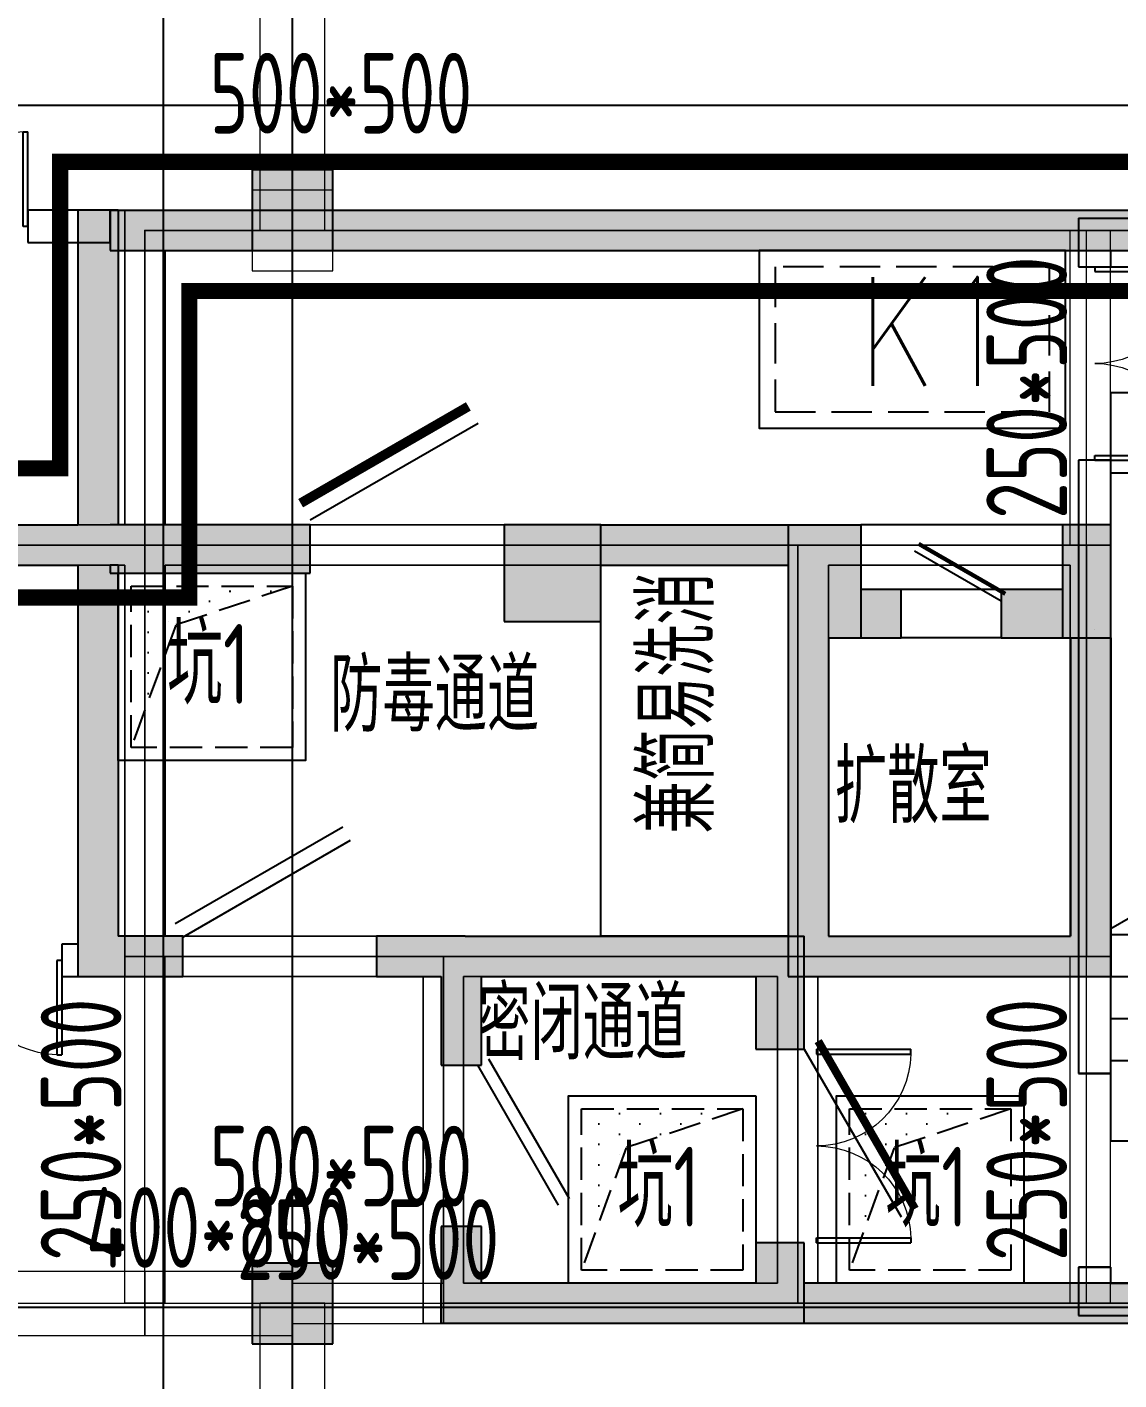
# Model space of a CAD drawing. Extents: x 369444 to 684549, y -549309 to 575337.
# Drawn here: x 528480 to 535245, y 454807 to 463192 of the extents above; entities that cross this region are included whole.
import ezdxf

# ---------------------------------------------------------------- set-up
doc = ezdxf.new("R2010")
doc.units = 0
doc.header["$LTSCALE"] = 1000
doc.header["$MEASUREMENT"] = 0
doc.linetypes.add('__DASH', pattern=[0.35, 0.25, -0.1])
doc.linetypes.add('DASH', pattern=[0.35, 0.25, -0.1])
for name, color, linetype, lineweight, true_color in [('-1-0-1', 7, 'Continuous', 0, 0xc0c0c0), ('-1-1-2', 7, 'Continuous', 0, 0xc0c0c0), ('-2-0-1', 1, 'Continuous', 0, 0xff0000), ('-2-1-2', 9, 'Continuous', 0, 0x808080), ('1-6-1', 7, 'Continuous', 0, 0x55ff55), ('1-6-2', 7, 'Continuous', 0, 0x55ff55), ('11-6-1', 2, 'Continuous', 0, 0xffff00), ('11-6-2', 2, 'Continuous', 0, 0xffff00), ('11-6-5', 2, 'Continuous', 0, 0xffff00), ('12-6-1', 4, 'Continuous', 0, 0x00ffff), ('12-6-2', 4, 'Continuous', 0, 0x00ffff), ('12-6-5', 4, 'Continuous', 0, 0x00ffff)]:
    doc.layers.add(name, color=color, linetype=linetype, lineweight=lineweight, true_color=true_color)
for name, color, linetype in [('A-WALL-HATCH', 8, 'Continuous'), ('AIRD-PLUM', 122, 'Continuous'), ('COLUMN', 9, 'Continuous'), ('DOTE', 1, 'Continuous'), ('PUB_HATCH', 8, 'Continuous'), ('STAIR', 2, 'Continuous'), ('WALL', 9, 'Continuous'), ('WINDOW', 4, 'Continuous'), ('填充', 8, 'Continuous'), ('排水', 61, 'Continuous'), ('文字', 2, 'Continuous'), ('车库集水坑', 60, 'Continuous'), ('防火分区线', 7, 'Continuous')]:
    doc.layers.add(name, color=color, linetype=linetype)
doc.styles.add('_HZTXT', font='txt.shx', dxfattribs={"width": 0.8, "bigfont": 'HZTXT.shx'})
doc.styles.add('_TCH_DIM', font='SIMPLEX', dxfattribs={"bigfont": 'GBCBIG'})
doc.styles.add('yjkcad', font='yjkeng.shx', dxfattribs={"width": 0.7, "height": 250, "bigfont": 'yjkchn.shx'})
doc.styles.add('说明', font='TSSDENG', dxfattribs={"width": 0.7, "bigfont": 'HZTXT'})

# ---------------------------------------------------------------- blocks, each defined once
blk = doc.blocks.new('$DorLib2D$00000002')
for p, q in [((-0.5, 0), (-0.5, 0.4875)), ((-0.475, 0.4875), (-0.5, 0.4875)), ((-0.475, 0), (-0.475, 0.4875)), ((0.475, 0), (0.475, 0.4875)), ((0.475, 0.4875), (0.5, 0.4875)), ((0.5, 0), (0.5, 0.4875)), ((-0.5, 0), (-0.475, 0)), ((0.5, 0), (0.475, 0))]:
    blk.add_line(p, q)
at = {"lineweight": 13}
for centre, start, end in [((-0.4875, 0), 0, 88.53072), ((0.4875, 0), 91.46928, 180)]:
    blk.add_arc(centre, 0.4875, start, end, dxfattribs=at)
blk = doc.blocks.new('$DorLib2D$00000179')
at = {"color": 0}
for p, q in [((-0.54, 0.1693), (0.326, 0.6693)), ((-0.5, 0.1), (0.366, 0.6))]:
    blk.add_line(p, q, dxfattribs=at)
blk = doc.blocks.new('_FZH')
blk.add_lwpolyline([(-0.5, -0.5), (0.5, -0.5), (0.5, 0.5), (-0.5, 0.5)], close=True)
at = {"layer": 'PUB_HATCH'}
blk.add_solid([(-0.5, -0.5), (0.5, -0.5), (-0.5, 0.5), (0.5, 0.5)], dxfattribs=at)
blk = doc.blocks.new('$DorLib2D$00000192')
at = {"color": 0}
blk.add_line((-0.5, 0.125), (0.366, 0.625), dxfattribs=at)
at = {"color": 0, "const_width": 0.0417}
blk.add_lwpolyline([(-0.5417, 0.1972), (0.3244, 0.6972)], dxfattribs=at)
blk = doc.blocks.new('$DorLib2D$00000191')
at = {"layer": 'WINDOW', "color": 0}
blk.add_line((-0.5, 0.15), (0.366, 0.65), dxfattribs=at)
at = {"layer": 'WINDOW', "color": 0, "const_width": 0.05}
blk.add_lwpolyline([(-0.55, 0.2366), (0.316, 0.7366)], dxfattribs=at)
blk = doc.blocks.new('JSK1000')
at = {"layer": 'AIRD-PLUM'}
h = blk.add_hatch(dxfattribs=at)
h.set_pattern_fill('DOTS', color=8, scale=80, style=0)
h.set_pattern_definition([(0, (-20, -20), (63.5, 127), [0, -127])])
h.paths.add_polyline_path([(80, 1080), (80, 80), (321, 803.3), (1080, 1080)])
at = {"layer": 'AIRD-PLUM', "ltscale": 0.25}
blk.add_lwpolyline([(0, 0), (1160, 0), (1160, 1160), (0, 1160)], close=True, dxfattribs=at)
at = {"layer": 'AIRD-PLUM', "color": 8, "linetype": 'DASH', "ltscale": 0.8}
blk.add_lwpolyline([(80, 80), (1080, 80), (1080, 1080), (80, 1080)], close=True, dxfattribs=at)
blk.add_lwpolyline([(80, 80), (321, 803.3), (1080, 1080)], dxfattribs=at)
blk = doc.blocks.new('A$C69B9310D')
at = {"layer": 'AIRD-PLUM', "xscale": -1, "rotation": 90}
blk.add_blockref('JSK1000', (1160, 1160), dxfattribs=at)
at = {"layer": '文字', "style": '说明', "width": 0.7}
blk.add_text('坑1', height=495, dxfattribs=at).set_placement((302.3, 349.9))

msp = doc.modelspace()

# ---------------------------------------------------------------- hatches: boundary and pattern name
at = {"layer": 'A-WALL-HATCH'}
for points in [[(529874.7, 461807), (530374.7, 461807), (530374.7, 462307), (529874.7, 462307)], [(531434.6, 459507), (532034.6, 459507), (532034.6, 460107), (531434.6, 460107)], [(529874.7, 455031.7), (530374.7, 455031.7), (530374.7, 455531.7), (529874.7, 455531.7)]]:
    msp.add_hatch(color=256, dxfattribs=at).paths.add_polyline_path(points)
at = {"layer": 'PUB_HATCH'}
for points in [[(528794.6, 462057), (528794.6, 460107), (528919.6, 459982), (529044.6, 460107), (529044.6, 462057)], [(528994.6, 461807), (537894.6, 461807), (538144.6, 462057), (528994.6, 462057)], [(525024.6, 459957), (525074.6, 459857), (528794.6, 459857), (528919.6, 459982), (528794.6, 460107), (525074.6, 460107)], [(528919.6, 459982), (529044.6, 459857), (528994.6, 459857), (528994.6, 460107), (529044.6, 460107)], [(528994.6, 459807), (530234.6, 459807), (530234.6, 460107), (528994.6, 460107)], [(532034.6, 460106.8), (532034.6, 459856.8), (533194.6, 459856.2), (533194.8, 460106.2)], [(533194.6, 459407), (533324.6, 459547), (533344.6, 460107), (533194.6, 460107)], [(533324.6, 459547), (533444.6, 459407), (533644.6, 459407), (533644.6, 460107), (533344.6, 460107)], [(528919.6, 459982), (528794.6, 459857), (528794.6, 457307), (529044.6, 457557), (529044.6, 459857)], [(533644.6, 459407), (533894.6, 459407), (533894.6, 459707), (533644.6, 459707)], [(534894.6, 459407), (534894.6, 459707), (534514.6, 459707), (534514.6, 459407)], [(533324.6, 459547), (533194.6, 459407), (533194.6, 457307), (533444.6, 457557), (533444.6, 459407)], [(535194.6, 459407), (534944.6, 459407), (534944.6, 457557), (535194.6, 457307)], [(528794.6, 457307), (529445.2, 457307), (529445.2, 457557), (529044.6, 457557)], [(531194.6, 457557), (530645.2, 457557), (530645.2, 457307), (531044.6, 457307), (531174.6, 457357)], [(531174.6, 457357), (531294.6, 457307), (532994.6, 457307), (533294.6, 457557), (531194.6, 457557)], [(532994.6, 457307), (532994.6, 456857), (533294.6, 456857), (533294.6, 457557)], [(533444.6, 457557), (533194.6, 457307), (535194.6, 457307), (534944.6, 457557)], [(531044.6, 457307), (531044.6, 456757), (531294.6, 456757), (531294.6, 457307), (531174.6, 457357)], [(531294.6, 455407), (531294.6, 455757), (531044.6, 455757), (531044.6, 455407), (531177.9, 455323.6)], [(533294.6, 455157), (533294.6, 455657), (532994.6, 455657), (532994.6, 455407)], [(531177.9, 455323.6), (531044.6, 455407), (531044.6, 455157), (531194.6, 455157)], [(533294.6, 455157), (532994.6, 455407), (531294.6, 455407), (531177.9, 455323.6), (531194.6, 455157)], [(537994.6, 455407), (533294.6, 455407), (533294.6, 455157), (537994.6, 455157)]]:
    msp.add_hatch(color=256, dxfattribs=at).paths.add_polyline_path(points)

# ---------------------------------------------------------------- linework, layer by layer
at = {"layer": '-1-0-1', "color": 0}
for p in [(529209.3, 461932.2, -3600), (530124.3, 461932.2, -3600), (535044.3, 461932.2, -3600), (529209.3, 459981.8, -3600), (533254.3, 459981.8, -3600), (535044.3, 459981.8, -3600), (529209.3, 457432.2, -3600), (531059.3, 457432.2, -3600), (533254.3, 457432.2, -3600), (535044.3, 457432.2, -3600), (529209.3, 455282.1, -3600), (530124.3, 455282.1, -3600), (531059.3, 455282.1, -3600), (533254.3, 455282.2, -3600), (535044.3, 455282.2, -3600)]:
    msp.add_point(p, dxfattribs=at)
at = {"layer": '-1-1-2', "color": 0}
for p, q in [((529209.3, 461932.2, -3600), (529209.3, 461932.2)), ((530124.3, 461932.2, -3600), (530124.3, 461932.2)), ((535044.3, 461932.2, -3600), (535044.3, 461932.2)), ((529209.3, 459981.8, -3600), (529209.3, 459981.8)), ((533254.3, 459981.8, -3600), (533254.3, 459981.8)), ((535044.3, 459981.8, -3600), (535044.3, 459981.8)), ((529209.3, 457432.2, -3600), (529209.3, 457432.2)), ((531059.3, 457432.2, -3600), (531059.3, 457432.2)), ((533254.3, 457432.2, -3600), (533254.3, 457432.2)), ((535044.3, 457432.2, -3600), (535044.3, 457432.2)), ((529209.3, 455282.1, -3600), (529209.3, 455282.1)), ((530124.3, 455282.1, -3600), (530124.3, 455282.1)), ((531059.3, 455282.1, -3600), (531059.3, 455282.1)), ((533254.3, 455282.2, -3600), (533254.3, 455282.2)), ((535044.3, 455282.2, -3600), (535044.3, 455282.2))]:
    msp.add_line(p, q, dxfattribs=at)
at = {"layer": '-2-0-1', "color": 0}
for p, q in [((530124.3, 461932.2, -3600), (530124.3, 467456.9, -3600)), ((529209.3, 459981.8, -3600), (529209.3, 461932.2, -3600)), ((529209.3, 461932.2, -3600), (530124.3, 461932.2, -3600)), ((530124.3, 461932.2, -3600), (535044.3, 461932.2, -3600)), ((535044.3, 459981.8, -3600), (535044.3, 461932.2, -3600)), ((535044.3, 461932.2, -3600), (538019.3, 461932.2, -3600)), ((524949.3, 459981.8, -3600), (529209.3, 459981.8, -3600)), ((529209.3, 457432.2, -3600), (529209.3, 459981.8, -3600)), ((529209.3, 459981.8, -3600), (533254.3, 459981.8, -3600)), ((533254.3, 457432.2, -3600), (533254.3, 459981.8, -3600)), ((533254.3, 459981.8, -3600), (535044.3, 459981.8, -3600)), ((535044.3, 457432.2, -3600), (535044.3, 459981.8, -3600)), ((529209.3, 455282.1, -3600), (529209.3, 457432.2, -3600)), ((529209.3, 457432.2, -3600), (531059.3, 457432.2, -3600)), ((531059.3, 457432.2, -3600), (533254.3, 457432.2, -3600)), ((531059.3, 455282.1, -3600), (531059.3, 457432.2, -3600)), ((533254.3, 455282.2, -3600), (533254.3, 457432.2, -3600)), ((533254.3, 457432.2, -3600), (535044.3, 457432.2, -3600)), ((535044.3, 455282.2, -3600), (535044.3, 457432.2, -3600)), ((524949.3, 455282.1, -3600), (529209.3, 455282.1, -3600)), ((529209.3, 455282.1, -3600), (530124.3, 455282.1, -3600)), ((530124.3, 450207.1, -3600), (530124.3, 455282.1, -3600)), ((530124.3, 455282.1, -3600), (531059.3, 455282.1, -3600)), ((531059.3, 455282.1, -3600), (533254.3, 455282.2, -3600)), ((533254.3, 455282.2, -3600), (535044.3, 455282.2, -3600)), ((535044.3, 455282.2, -3600), (538019.3, 455282.2, -3600))]:
    msp.add_line(p, q, dxfattribs=at)
at = {"layer": '-2-1-2', "color": 0}
for p, q in [((530124.3, 461932.2), (530124.3, 467456.9)), ((529209.3, 459981.8), (529209.3, 461932.2)), ((529209.3, 461932.2), (530124.3, 461932.2)), ((530124.3, 461932.2), (535044.3, 461932.2)), ((535044.3, 459981.8), (535044.3, 461932.2)), ((535044.3, 461932.2), (538019.3, 461932.2)), ((524949.3, 459981.8), (529209.3, 459981.8)), ((529209.3, 457432.2), (529209.3, 459981.8)), ((529209.3, 459981.8), (533254.3, 459981.8)), ((533254.3, 457432.2), (533254.3, 459981.8)), ((533254.3, 459981.8), (535044.3, 459981.8)), ((535044.3, 457432.2), (535044.3, 459981.8)), ((529209.3, 455282.1), (529209.3, 457432.2)), ((529209.3, 457432.2), (531059.3, 457432.2)), ((531059.3, 457432.2), (533254.3, 457432.2)), ((531059.3, 455282.1), (531059.3, 457432.2)), ((533254.3, 455282.2), (533254.3, 457432.2)), ((533254.3, 457432.2), (535044.3, 457432.2)), ((535044.3, 455282.2), (535044.3, 457432.2)), ((524949.3, 455282.1), (529209.3, 455282.1)), ((529209.3, 455282.1), (530124.3, 455282.1)), ((530124.3, 450207.1), (530124.3, 455282.1)), ((530124.3, 455282.1), (531059.3, 455282.1)), ((531059.3, 455282.1), (533254.3, 455282.2)), ((533254.3, 455282.2), (535044.3, 455282.2)), ((535044.3, 455282.2), (538019.3, 455282.2))]:
    msp.add_line(p, q, dxfattribs=at)
at = {"layer": '1-6-1', "color": 0}
for p, q in [((529084.3, 462057.2, -8700), (529084.3, 460106.8, -8700)), ((529084.3, 462057.2, -5100), (529084.3, 462057.2, -8700)), ((529084.3, 460106.8, -5100), (529084.3, 462057.2, -5100)), ((529084.3, 462057.2, -3600), (529084.3, 462057.2)), ((530124.3, 462057.2, -3600), (529084.3, 462057.2, -3600)), ((529084.3, 462057.2), (530124.3, 462057.2)), ((530124.3, 462057.2, -3600), (530124.3, 462057.2)), ((535044.3, 462057.2, -3600), (530124.3, 462057.2, -3600)), ((530124.3, 462057.2), (535044.3, 462057.2)), ((530124.3, 462057.2), (530124.3, 462057.2, -3600)), ((535044.3, 462057.2), (535044.3, 462057.2, -3600)), ((535044.3, 462057.2, -3600), (535044.3, 462057.2)), ((538144.3, 462057.2, -3600), (535044.3, 462057.2, -3600)), ((535044.3, 462057.2), (538144.3, 462057.2)), ((529334.3, 461807.2, -5100), (529334.3, 460106.8, -5100)), ((529334.3, 461807.2, -8700), (529334.3, 461807.2, -5100)), ((529334.3, 460106.8, -8700), (529334.3, 461807.2, -8700)), ((529334.3, 461807.2), (529334.3, 461807.2, -3600)), ((530124.3, 461807.2), (529334.3, 461807.2)), ((529334.3, 461807.2, -3600), (530124.3, 461807.2, -3600)), ((530124.3, 461807.2), (530124.3, 461807.2, -3600)), ((535044.3, 461807.2), (530124.3, 461807.2)), ((530124.3, 461807.2, -3600), (535044.3, 461807.2, -3600)), ((530124.3, 461807.2, -3600), (530124.3, 461807.2)), ((535044.3, 461807.2, -3600), (535044.3, 461807.2)), ((535044.3, 461807.2), (535044.3, 461807.2, -3600)), ((537894.3, 461807.2), (535044.3, 461807.2)), ((535044.3, 461807.2, -3600), (537894.3, 461807.2, -3600)), ((529084.3, 460106.8, -3600), (525074.3, 460106.8, -3600)), ((525074.3, 460106.8), (529084.3, 460106.8)), ((529084.3, 460106.8), (529084.3, 460106.8, -3600)), ((529084.3, 460106.8, -8700), (529084.3, 460106.8, -5100)), ((529334.3, 460106.8, -5100), (529334.3, 460106.8, -8700)), ((529334.3, 460106.8, -3600), (529334.3, 460106.8)), ((533254.3, 460106.8, -3600), (529334.3, 460106.8, -3600)), ((529334.3, 460106.8), (533254.3, 460106.8)), ((533254.3, 460106.8, -3600), (533254.3, 460106.8)), ((535193.3, 460106.8, -3600), (533254.3, 460106.8, -3600)), ((533254.3, 460106.8), (535193.3, 460106.8)), ((533254.3, 460106.8), (533254.3, 460106.8, -3600)), ((535193.3, 460106.8), (535193.3, 457307.2)), ((535193.3, 460106.8, -3600), (535193.3, 460106.8)), ((535193.3, 457307.2, -3600), (535193.3, 460106.8, -3600)), ((535193.3, 460106.8), (535193.3, 460106.8, -3600)), ((529084.3, 459856.8), (525074.3, 459856.8)), ((525074.3, 459856.8, -3600), (529084.3, 459856.8, -3600)), ((529084.3, 459856.8, -3600), (529084.3, 459856.8)), ((529084.3, 459856.8, -8700), (529084.3, 457307.2, -8700)), ((529084.3, 459856.8, -5100), (529084.3, 459856.8, -8700)), ((529084.3, 457307.2, -5100), (529084.3, 459856.8, -5100)), ((529334.3, 459856.8, -5100), (529334.3, 457557.2, -5100)), ((529334.3, 459856.8, -8700), (529334.3, 459856.8, -5100)), ((529334.3, 457557.2, -8700), (529334.3, 459856.8, -8700)), ((529334.3, 459856.8), (529334.3, 459856.8, -3600)), ((533194.3, 459856.8), (529334.3, 459856.8)), ((529334.3, 459856.8, -3600), (533194.3, 459856.8, -3600)), ((533194.3, 459856.8, -3600), (533194.3, 457557.2, -3600)), ((533194.3, 459856.8), (533194.3, 459856.8, -3600)), ((533194.3, 457557.2), (533194.3, 459856.8)), ((533194.3, 459856.8, -3600), (533194.3, 459856.8)), ((533444.3, 459856.8), (533444.3, 457557.2)), ((533444.3, 459856.8, -3600), (533444.3, 459856.8)), ((533444.3, 457557.2, -3600), (533444.3, 459856.8, -3600)), ((533444.3, 459856.8), (533444.3, 459856.8, -3600)), ((534943.3, 459856.8), (533444.3, 459856.8)), ((533444.3, 459856.8, -3600), (534943.3, 459856.8, -3600)), ((534943.3, 459856.8, -3600), (534943.3, 457557.2, -3600)), ((534943.3, 459856.8), (534943.3, 459856.8, -3600)), ((534943.3, 457557.2), (534943.3, 459856.8)), ((534943.3, 459856.8, -3600), (534943.3, 459856.8)), ((529334.3, 457557.2, -5100), (529334.3, 457557.2, -8700)), ((529334.3, 457557.2, -3600), (529334.3, 457557.2)), ((531059.3, 457557.2, -3600), (529334.3, 457557.2, -3600)), ((529334.3, 457557.2), (531059.3, 457557.2)), ((531059.3, 457557.2), (531059.3, 457557.2, -3600)), ((531059.3, 457557.2, -3600), (531059.3, 457557.2)), ((533194.3, 457557.2, -3600), (531059.3, 457557.2, -3600)), ((531059.3, 457557.2), (533194.3, 457557.2)), ((533194.3, 457557.2), (533194.3, 457557.2, -3600)), ((533194.3, 457557.2, -3600), (533194.3, 457557.2)), ((533444.3, 457557.2), (533444.3, 457557.2, -3600)), ((533444.3, 457557.2, -3600), (533444.3, 457557.2)), ((534943.3, 457557.2, -3600), (533444.3, 457557.2, -3600)), ((533444.3, 457557.2), (534943.3, 457557.2)), ((534943.3, 457557.2), (534943.3, 457557.2, -3600)), ((534943.3, 457557.2, -3600), (534943.3, 457557.2)), ((529084.3, 457307.2, -8700), (529084.3, 457307.2, -5100)), ((529084.3, 457307.2), (529084.3, 457307.2, -3600)), ((530934.3, 457307.2), (529084.3, 457307.2)), ((529084.3, 457307.2, -3600), (530934.3, 457307.2, -3600)), ((530934.3, 457307.2, -3600), (530934.3, 457307.2)), ((530934.3, 457307.2, -3600), (530934.3, 455157.1, -3600)), ((530934.3, 457307.2), (530934.3, 457307.2, -3600)), ((530934.3, 455157.1), (530934.3, 457307.2)), ((531184.3, 457307.2), (531184.3, 457307.2, -3600)), ((533129.3, 457307.2), (531184.3, 457307.2)), ((531184.3, 457307.2, -3600), (533129.3, 457307.2, -3600)), ((531184.3, 457307.2), (531184.3, 455407.1)), ((531184.3, 457307.2, -3600), (531184.3, 457307.2)), ((531184.3, 455407.1, -3600), (531184.3, 457307.2, -3600)), ((533129.3, 457307.2, -3600), (533129.3, 457307.2)), ((533129.3, 457307.2, -3600), (533129.3, 455407.2, -3600)), ((533129.3, 457307.2), (533129.3, 457307.2, -3600)), ((533129.3, 455407.2), (533129.3, 457307.2)), ((533379.3, 457307.2), (533379.3, 455407.2)), ((533379.3, 457307.2, -3600), (533379.3, 457307.2)), ((533379.3, 455407.2, -3600), (533379.3, 457307.2, -3600)), ((533379.3, 457307.2), (533379.3, 457307.2, -3600)), ((535193.3, 457307.2), (533379.3, 457307.2)), ((533379.3, 457307.2, -3600), (535193.3, 457307.2, -3600)), ((535193.3, 457307.2, -3600), (535193.3, 457307.2)), ((535193.3, 457307.2), (535193.3, 457307.2, -3600)), ((533129.3, 455407.2, -3600), (531184.3, 455407.1, -3600)), ((531184.3, 455407.1), (533129.3, 455407.2)), ((531184.3, 455407.1, -3600), (531184.3, 455407.1)), ((531184.3, 455407.1), (531184.3, 455407.1, -3600)), ((533129.3, 455407.2, -3600), (533129.3, 455407.2)), ((533129.3, 455407.2), (533129.3, 455407.2, -3600)), ((533379.3, 455407.2), (533379.3, 455407.2, -3600)), ((533379.3, 455407.2, -3600), (533379.3, 455407.2)), ((535044.3, 455407.2, -3600), (533379.3, 455407.2, -3600)), ((533379.3, 455407.2), (535044.3, 455407.2)), ((535044.3, 455407.2, -3600), (535044.3, 455407.2)), ((537894.3, 455407.2, -3600), (535044.3, 455407.2, -3600)), ((535044.3, 455407.2), (537894.3, 455407.2)), ((535044.3, 455407.2), (535044.3, 455407.2, -3600)), ((533254.3, 455157.2), (530934.3, 455157.1)), ((530934.3, 455157.1, -3600), (533254.3, 455157.2, -3600)), ((530934.3, 455157.1), (530934.3, 455157.1, -3600)), ((530934.3, 455157.1, -3600), (530934.3, 455157.1)), ((533254.3, 455157.2), (533254.3, 455157.2, -3600)), ((535044.3, 455157.2), (533254.3, 455157.2)), ((533254.3, 455157.2, -3600), (535044.3, 455157.2, -3600)), ((533254.3, 455157.2, -3600), (533254.3, 455157.2)), ((535044.3, 455157.2), (535044.3, 455157.2, -3600)), ((537894.3, 455157.2), (535044.3, 455157.2)), ((535044.3, 455157.2, -3600), (537894.3, 455157.2, -3600)), ((535044.3, 455157.2, -3600), (535044.3, 455157.2))]:
    msp.add_line(p, q, dxfattribs=at)
at = {"layer": '1-6-2', "color": 0}
for p, q in [((529209.3, 461932.2, -5100), (529209.3, 459981.8, -5100)), ((529209.3, 461932.2, -8700), (529209.3, 461932.2, -5100)), ((529209.3, 459981.8, -8700), (529209.3, 461932.2, -8700)), ((529209.3, 461932.2), (529209.3, 461932.2, -3600)), ((530124.3, 461932.2), (529209.3, 461932.2)), ((529209.3, 461932.2, -3600), (530124.3, 461932.2, -3600)), ((530124.3, 461932.2), (530124.3, 461932.2, -3600)), ((535044.3, 461932.2), (530124.3, 461932.2)), ((530124.3, 461932.2, -3600), (535044.3, 461932.2, -3600)), ((530124.3, 461932.2, -3600), (530124.3, 461932.2)), ((535044.3, 461932.2, -3600), (535044.3, 461932.2)), ((535044.3, 461932.2), (535044.3, 461932.2, -3600)), ((538019.3, 461932.2), (535044.3, 461932.2)), ((535044.3, 461932.2, -3600), (538019.3, 461932.2, -3600)), ((529209.3, 459981.8), (524949.3, 459981.8)), ((524949.3, 459981.8, -3600), (529209.3, 459981.8, -3600)), ((529209.3, 459981.8, -3600), (529209.3, 459981.8)), ((529209.3, 459981.8, -5100), (529209.3, 457432.2, -5100)), ((529209.3, 459981.8, -8700), (529209.3, 459981.8, -5100)), ((529209.3, 457432.2, -8700), (529209.3, 459981.8, -8700)), ((529209.3, 459981.8, -5100), (529209.3, 459981.8, -8700)), ((529209.3, 459981.8), (529209.3, 459981.8, -3600)), ((533254.3, 459981.8), (529209.3, 459981.8)), ((529209.3, 459981.8, -3600), (533254.3, 459981.8, -3600)), ((533254.3, 459981.8), (533254.3, 457432.2)), ((533254.3, 459981.8, -3600), (533254.3, 459981.8)), ((533254.3, 457432.2, -3600), (533254.3, 459981.8, -3600)), ((533254.3, 459981.8), (533254.3, 459981.8, -3600)), ((535044.3, 459981.8), (533254.3, 459981.8)), ((533254.3, 459981.8, -3600), (535044.3, 459981.8, -3600)), ((533254.3, 459981.8, -3600), (533254.3, 459981.8)), ((535044.3, 459981.8), (535044.3, 457432.2)), ((535044.3, 459981.8, -3600), (535044.3, 459981.8)), ((535044.3, 457432.2, -3600), (535044.3, 459981.8, -3600)), ((535044.3, 459981.8, -3600), (535044.3, 459981.8)), ((529209.3, 457432.2, -5100), (529209.3, 457432.2, -8700)), ((529209.3, 457432.2), (529209.3, 457432.2, -3600)), ((531059.3, 457432.2), (529209.3, 457432.2)), ((529209.3, 457432.2, -3600), (531059.3, 457432.2, -3600)), ((531059.3, 457432.2, -3600), (531059.3, 457432.2)), ((531059.3, 457432.2), (531059.3, 457432.2, -3600)), ((533254.3, 457432.2), (531059.3, 457432.2)), ((531059.3, 457432.2, -3600), (533254.3, 457432.2, -3600)), ((531059.3, 457432.2), (531059.3, 455282.1)), ((531059.3, 457432.2, -3600), (531059.3, 457432.2)), ((531059.3, 455282.1, -3600), (531059.3, 457432.2, -3600)), ((533254.3, 457432.2, -3600), (533254.3, 457432.2)), ((533254.3, 457432.2), (533254.3, 457432.2, -3600)), ((533254.3, 457432.2), (533254.3, 455282.2)), ((533254.3, 457432.2, -3600), (533254.3, 457432.2)), ((533254.3, 455282.2, -3600), (533254.3, 457432.2, -3600)), ((533254.3, 457432.2), (533254.3, 457432.2, -3600)), ((535044.3, 457432.2), (533254.3, 457432.2)), ((533254.3, 457432.2, -3600), (535044.3, 457432.2, -3600)), ((535044.3, 457432.2, -3600), (535044.3, 457432.2)), ((535044.3, 457432.2), (535044.3, 457432.2, -3600)), ((533254.3, 455282.2), (531059.3, 455282.1)), ((531059.3, 455282.1, -3600), (533254.3, 455282.2, -3600)), ((531059.3, 455282.1), (531059.3, 455282.1, -3600)), ((531059.3, 455282.1), (531059.3, 455282.1, -3600)), ((533254.3, 455282.2), (533254.3, 455282.2, -3600)), ((533254.3, 455282.2), (533254.3, 455282.2, -3600)), ((535044.3, 455282.2), (533254.3, 455282.2)), ((533254.3, 455282.2, -3600), (535044.3, 455282.2, -3600)), ((533254.3, 455282.2, -3600), (533254.3, 455282.2)), ((535044.3, 455282.2), (535044.3, 455282.2, -3600)), ((538019.3, 455282.2), (535044.3, 455282.2)), ((535044.3, 455282.2, -3600), (538019.3, 455282.2, -3600)), ((535044.3, 455282.2, -3600), (535044.3, 455282.2))]:
    msp.add_line(p, q, dxfattribs=at)
at = {"layer": '11-6-1', "color": 0}
for p, q in [((529874.3, 462182.2), (529874.3, 461682.2)), ((530374.3, 462182.2), (529874.3, 462182.2)), ((529874.3, 462182.2, -3600), (529874.3, 461682.2, -3600)), ((530374.3, 462182.2, -3600), (529874.3, 462182.2, -3600)), ((529874.3, 462182.2, -3600), (529874.3, 462182.2)), ((530374.3, 461682.2), (530374.3, 462182.2)), ((530374.3, 461682.2, -3600), (530374.3, 462182.2, -3600)), ((530374.3, 462182.2, -3600), (530374.3, 462182.2)), ((529874.3, 461682.2), (530374.3, 461682.2)), ((529874.3, 461682.2, -3600), (530374.3, 461682.2, -3600)), ((529874.3, 461682.2, -3600), (529874.3, 461682.2)), ((530374.3, 461682.2, -3600), (530374.3, 461682.2)), ((529874.3, 455532.1), (529874.3, 455032.1)), ((530374.3, 455532.1), (529874.3, 455532.1)), ((529874.3, 455532.1, -3600), (529874.3, 455032.1, -3600)), ((530374.3, 455532.1, -3600), (529874.3, 455532.1, -3600)), ((529874.3, 455532.1, -3600), (529874.3, 455532.1)), ((530374.3, 455032.1), (530374.3, 455532.1)), ((530374.3, 455032.1, -3600), (530374.3, 455532.1, -3600)), ((530374.3, 455532.1, -3600), (530374.3, 455532.1)), ((529874.3, 455032.1), (530374.3, 455032.1)), ((529874.3, 455032.1, -3600), (530374.3, 455032.1, -3600)), ((529874.3, 455032.1, -3600), (529874.3, 455032.1)), ((530374.3, 455032.1, -3600), (530374.3, 455032.1))]:
    msp.add_line(p, q, dxfattribs=at)
at = {"layer": '11-6-2', "color": 0}
for p, q in [((530124.3, 461932.2, -3600), (530124.3, 461932.2)), ((530124.3, 455282.1, -3600), (530124.3, 455282.1))]:
    msp.add_line(p, q, dxfattribs=at)
at = {"layer": '12-6-1', "color": 0}
for p, q in [((529924.3, 461932.2), (529924.3, 467456.9)), ((529924.3, 461932.2, -800), (529924.3, 467456.9, -800)), ((530324.3, 461932.2), (530324.3, 467456.9)), ((530324.3, 461932.2, -800), (530324.3, 467456.9, -800)), ((529924.3, 461932.2), (530324.3, 461932.2)), ((529924.3, 461932.2, -800), (529924.3, 461932.2)), ((530324.3, 461932.2, -800), (529924.3, 461932.2, -800)), ((530324.3, 461932.2), (530324.3, 461932.2, -800)), ((534943.3, 461932.2), (535193.3, 461932.2)), ((534943.3, 461932.2, -500), (534943.3, 461932.2)), ((535193.3, 461932.2, -500), (534943.3, 461932.2, -500)), ((534943.3, 459981.8), (534943.3, 461932.2)), ((534943.3, 459981.8, -500), (534943.3, 461932.2, -500)), ((535193.3, 461932.2), (535193.3, 461932.2, -500)), ((535193.3, 459981.8), (535193.3, 461932.2)), ((535193.3, 459981.8, -500), (535193.3, 461932.2, -500)), ((534943.3, 459981.8), (535193.3, 459981.8)), ((534943.3, 459981.8, -500), (534943.3, 459981.8)), ((535193.3, 459981.8, -500), (534943.3, 459981.8, -500)), ((535193.3, 459981.8), (535193.3, 459981.8, -500)), ((529084.3, 457432.2), (529334.3, 457432.2)), ((529084.3, 457432.2, -500), (529084.3, 457432.2)), ((529334.3, 457432.2, -500), (529084.3, 457432.2, -500)), ((529084.3, 455282.1), (529084.3, 457432.2)), ((529084.3, 455282.1, -500), (529084.3, 457432.2, -500)), ((529334.3, 457432.2), (529334.3, 457432.2, -500)), ((529334.3, 455282.1), (529334.3, 457432.2)), ((529334.3, 455282.1, -500), (529334.3, 457432.2, -500)), ((534943.3, 457432.2, 0), (535193.3, 457432.2, 0)), ((534943.3, 457432.2, -500), (534943.3, 457432.2, 0)), ((535193.3, 457432.2, -500), (534943.3, 457432.2, -500)), ((534943.3, 455282.2, 0), (534943.3, 457432.2, 0)), ((534943.3, 455282.2, -500), (534943.3, 457432.2, -500)), ((535193.3, 457432.2, 0), (535193.3, 457432.2, -500)), ((535193.3, 455282.2, 0), (535193.3, 457432.2, 0)), ((535193.3, 455282.2, -500), (535193.3, 457432.2, -500)), ((524949.3, 455482.1), (529209.3, 455482.1)), ((524949.3, 455482.1, -800), (529209.3, 455482.1, -800)), ((529209.3, 455482.1), (529209.3, 455082.1)), ((529209.3, 455482.1, -800), (529209.3, 455482.1)), ((529209.3, 455082.1, -800), (529209.3, 455482.1, -800)), ((529209.3, 455482.1), (529209.3, 455082.1)), ((529209.3, 455482.1, -800), (529209.3, 455482.1)), ((529209.3, 455082.1, -800), (529209.3, 455482.1, -800)), ((529209.3, 455482.1), (530124.3, 455482.1)), ((529209.3, 455482.1, -800), (530124.3, 455482.1, -800)), ((530124.3, 455482.1), (530124.3, 455082.1)), ((530124.3, 455482.1, -800), (530124.3, 455482.1)), ((530124.3, 455082.1, -800), (530124.3, 455482.1, -800)), ((530124.3, 455407.1), (530124.3, 455157.1)), ((530124.3, 455407.1, -500), (530124.3, 455407.1)), ((530124.3, 455157.1, -500), (530124.3, 455407.1, -500)), ((530124.3, 455407.1), (531059.3, 455407.1)), ((530124.3, 455407.1, -500), (531059.3, 455407.1, -500)), ((531059.3, 455407.1), (531059.3, 455157.1)), ((531059.3, 455407.1, -500), (531059.3, 455407.1)), ((531059.3, 455157.1, -500), (531059.3, 455407.1, -500)), ((529084.3, 455282.1), (529334.3, 455282.1)), ((529084.3, 455282.1, -500), (529084.3, 455282.1)), ((529334.3, 455282.1, -500), (529084.3, 455282.1, -500)), ((529334.3, 455282.1), (529334.3, 455282.1, -500)), ((529924.3, 455282.1), (530324.3, 455282.1)), ((529924.3, 455282.1, -600), (529924.3, 455282.1)), ((530324.3, 455282.1, -600), (529924.3, 455282.1, -600)), ((529924.3, 450207.1), (529924.3, 455282.1)), ((529924.3, 450207.1, -600), (529924.3, 455282.1, -600)), ((530324.3, 455282.1), (530324.3, 455282.1, -600)), ((530324.3, 450207.1), (530324.3, 455282.1)), ((530324.3, 450207.1, -600), (530324.3, 455282.1, -600)), ((534943.3, 455282.2, 0), (535193.3, 455282.2, 0)), ((534943.3, 455282.2, -500), (534943.3, 455282.2, 0)), ((535193.3, 455282.2, -500), (534943.3, 455282.2, -500)), ((535193.3, 455282.2, 0), (535193.3, 455282.2, -500)), ((530124.3, 455157.1), (530124.3, 455157.1, -500)), ((530124.3, 455157.1), (531059.3, 455157.1)), ((530124.3, 455157.1, -500), (531059.3, 455157.1, -500)), ((531059.3, 455157.1), (531059.3, 455157.1, -500)), ((524949.3, 455082.1), (529209.3, 455082.1)), ((524949.3, 455082.1, -800), (529209.3, 455082.1, -800)), ((529209.3, 455082.1), (529209.3, 455082.1, -800)), ((529209.3, 455082.1), (529209.3, 455082.1, -800)), ((529209.3, 455082.1), (530124.3, 455082.1)), ((529209.3, 455082.1, -800), (530124.3, 455082.1, -800)), ((530124.3, 455082.1), (530124.3, 455082.1, -800))]:
    msp.add_line(p, q, dxfattribs=at)
at = {"layer": '12-6-2', "color": 0}
for p, q in [((530124.3, 461932.2), (530124.3, 467456.9)), ((535044.3, 459981.8), (535044.3, 461932.2)), ((529209.3, 455282.1), (529209.3, 457432.2)), ((535044.3, 455282.2), (535044.3, 457432.2)), ((524949.3, 455282.1), (529209.3, 455282.1)), ((529209.3, 455282.1), (530124.3, 455282.1)), ((530124.3, 450207.1), (530124.3, 455282.1)), ((530124.3, 455282.1), (531059.3, 455282.1))]:
    msp.add_line(p, q, dxfattribs=at)
at = {"layer": 'COLUMN', "color": 8}
for p, q in [((530374.7, 462307), (529874.7, 462307)), ((529874.7, 462307), (529874.7, 461807)), ((530374.7, 461807), (530374.7, 462307)), ((529874.7, 461807), (530374.7, 461807)), ((532034.6, 460107), (531434.6, 460107)), ((531434.6, 460107), (531434.6, 459507)), ((532034.6, 459507), (532034.6, 460107)), ((531434.6, 459507), (532034.6, 459507)), ((530374.7, 455531.7), (529874.7, 455531.7)), ((529874.7, 455531.7), (529874.7, 455031.7)), ((530374.7, 455031.7), (530374.7, 455531.7)), ((529874.7, 455031.7), (530374.7, 455031.7))]:
    msp.add_line(p, q, dxfattribs=at)
at = {"layer": 'DOTE', "color": 8}
for p, q in [((529324.5, 59364.2), (529324.5, 476704.8)), ((530124.5, 261807), (530124.5, 476704.8))]:
    msp.add_line(p, q, dxfattribs=at)
at = {"layer": 'DOTE', "color": 8, "lineweight": -2}
for p, q in [((377844.4, 462707), (624570.9, 462707)), ((377844.4, 455257), (624570.9, 455257))]:
    msp.add_line(p, q, dxfattribs=at)
at = {"layer": 'DOTE', "ltscale": 6}
msp.add_lwpolyline([(532034.6, 459857), (533194.6, 459857), (533194.6, 457557), (532034.6, 457557)], close=True, dxfattribs=at)
at = {"layer": 'STAIR', "linetype": 'ByBlock'}
for p, q in [((535729.2, 457911.9), (535194.5, 457603.2)), ((535194.5, 456786.9), (535194.5, 457603.2)), ((535194.5, 457566.9), (536359.5, 457566.9)), ((535194.5, 457306.9), (536359.5, 457306.9)), ((535194.5, 457046.9), (536359.5, 457046.9)), ((535194.5, 456786.9), (536359.5, 456786.9))]:
    msp.add_line(p, q, dxfattribs=at)
at = {"layer": 'WALL'}
for p, q in [((528994.6, 462057), (528484.6, 462057)), ((528484.6, 462057), (528484.6, 461857)), ((528794.6, 462057), (528794.6, 460107)), ((529044.6, 462057), (528794.6, 462057)), ((528994.6, 461857), (528994.6, 462057)), ((528994.6, 462057), (538144.6, 462057)), ((528994.6, 462057), (528994.6, 461807)), ((529044.6, 462057), (529044.6, 460107)), ((528484.6, 461857), (528994.6, 461857)), ((528994.6, 461807), (537894.6, 461807)), ((525074.6, 460107), (528794.6, 460107)), ((530234.6, 460107), (528994.6, 460107)), ((529044.6, 460107), (528994.6, 460107)), ((530234.6, 459807), (530234.6, 460107)), ((531434.6, 460107), (531434.6, 459807)), ((532034.6, 460106.8), (533194.8, 460106.2)), ((533194.6, 460107), (533194.6, 459407)), ((533194.6, 460107), (533344.6, 460107)), ((533194.8, 460106.2), (533194.6, 459856.2)), ((533344.6, 460107), (533644.6, 460107)), ((533644.6, 460107), (533644.6, 459407)), ((525074.6, 459857), (528794.6, 459857)), ((528794.6, 459857), (528794.6, 457307)), ((528994.6, 459857), (528994.6, 459807)), ((529044.6, 459857), (528994.6, 459857)), ((529044.6, 459857), (529044.6, 457557)), ((532034.6, 459856.8), (533194.6, 459856.2)), ((528994.6, 459807), (530234.6, 459807)), ((533894.6, 459707), (533644.6, 459707)), ((533644.6, 459707), (533644.6, 459407)), ((533894.6, 459407), (533894.6, 459707)), ((534894.6, 459707), (534514.6, 459707)), ((534514.6, 459707), (534514.6, 459407)), ((534894.6, 459457, 0.1), (534894.6, 459457, 0.1)), ((534994.6, 459457, 0.1), (534994.6, 459457, 0.1)), ((535094.6, 459457, 0.1), (535094.6, 459457, 0.1)), ((533194.6, 459407), (533194.6, 459407)), ((533194.6, 459407), (533194.6, 457307)), ((533444.6, 459407), (533644.6, 459407)), ((533444.6, 459407), (533444.6, 457557)), ((533644.6, 459407), (533894.6, 459407)), ((534514.6, 459407), (534894.6, 459407)), ((534944.6, 459407), (534944.6, 457557)), ((535194.6, 459407), (535194.6, 457307)), ((528794.6, 457507), (528694.6, 457507)), ((528694.6, 457507), (528694.6, 457307)), ((529445.2, 457557), (529044.6, 457557)), ((529445.2, 457307), (529445.2, 457557)), ((531194.6, 457557), (530645.2, 457557)), ((530645.2, 457557), (530645.2, 457307)), ((531194.6, 457557), (533294.6, 457557)), ((533294.6, 456857), (533294.6, 457557)), ((533444.6, 457557), (534944.6, 457557)), ((528694.6, 457307), (528794.6, 457307)), ((528794.6, 457307), (529445.2, 457307)), ((530645.2, 457307), (531044.6, 457307)), ((531044.6, 457307), (531044.6, 456757)), ((531294.6, 457307), (532994.6, 457307)), ((531294.6, 456757), (531294.6, 457307)), ((532994.6, 457307), (532994.6, 456857)), ((533194.6, 457307), (535194.6, 457307)), ((532994.6, 456857), (533294.6, 456857)), ((531044.6, 456757), (531294.6, 456757)), ((531044.6, 455757), (531044.6, 455407)), ((531294.6, 455757), (531044.6, 455757)), ((531294.6, 455407), (531294.6, 455757)), ((533294.6, 455657), (532994.6, 455657)), ((532994.6, 455657), (532994.6, 455407)), ((533294.6, 455157), (533294.6, 455657)), ((531044.6, 455407), (531044.6, 455407)), ((531044.6, 455157), (531044.6, 455407)), ((532994.6, 455407), (531294.6, 455407)), ((537994.6, 455407), (533294.6, 455407)), ((533294.6, 455157), (533294.6, 455407)), ((531194.6, 455157), (531044.6, 455157)), ((533294.6, 455157), (531194.6, 455157)), ((537994.6, 455157), (533294.6, 455157))]:
    msp.add_line(p, q, dxfattribs=at)
at = {"layer": 'WALL', "linetype": 'ByBlock'}
for p, q in [((534994.5, 462006.9), (534994.5, 461706.9)), ((534994.5, 462006.9), (537894.6, 462006.9)), ((535194.5, 461706.9), (535194.5, 461806.9)), ((535194.5, 461806.9), (537894.5, 461806.9)), ((534994.5, 461706.9), (535194.5, 461706.9)), ((534994.5, 460506.9), (534994.5, 456706.9)), ((535194.5, 460506.9), (534994.5, 460506.9)), ((535194.5, 456706.9), (535194.5, 460506.9)), ((534994.5, 456706.9), (535194.5, 456706.9)), ((535194.5, 455506.9), (534994.5, 455506.9)), ((534994.5, 455506.9), (534994.5, 455206.9)), ((535194.5, 455406.9), (535194.5, 455506.9)), ((535194.5, 455406.9), (537894.5, 455406.9)), ((534994.5, 455206.9), (537894.6, 455206.9))]:
    msp.add_line(p, q, dxfattribs=at)
at = {"layer": 'WINDOW'}
msp.add_line((534894.6, 460107, 0.1), (533644.6, 460107, 0.1), dxfattribs=at)
at = {"layer": 'WINDOW', "color": 0}
for p, q in [((534514.6, 459707, 0.1), (533894.6, 459707, 0.1)), ((534514.6, 459407, 0.1), (533894.6, 459407, 0.1))]:
    msp.add_line(p, q, dxfattribs=at)
at = {"layer": 'WINDOW', "linetype": 'DASH'}
for p, q in [((535194.5, 456706.9), (534994.5, 456706.9)), ((534994.5, 455506.9), (535194.5, 455506.9))]:
    msp.add_line(p, q, dxfattribs=at)
at = {"layer": '排水'}
for points in [[(535194.5, 460926.9), (537894.5, 460926.9), (537894.5, 460426.9), (535194.5, 460426.9), (535194.5, 460926.9)], [(535194.5, 456786.9), (537894.5, 456786.9), (537894.5, 456286.9), (535194.5, 456286.9), (535194.5, 456786.9)]]:
    msp.add_lwpolyline(points, dxfattribs=at)
at = {"layer": '车库集水坑', "color": 4, "lineweight": -2, "extrusion": (-2.59281e-12, -0.000253946, 1), "elevation": -117.3}
msp.add_lwpolyline([(533014.5, 461806.9), (533014.5, 460706.9), (534914.5, 460706.9), (534914.5, 461806.9)], close=True, dxfattribs=at)
at = {"layer": '车库集水坑', "color": 4, "linetype": '__DASH', "lineweight": -2, "extrusion": (-2.59281e-12, -0.000253946, 1), "elevation": -117.3}
msp.add_lwpolyline([(533114.5, 461706.9), (533114.5, 460806.9), (534814.5, 460806.9), (534814.5, 461706.9)], close=True, dxfattribs=at)
at = {"layer": '防火分区线', "linetype": '__DASH', "lineweight": -2, "ltscale": 8, "const_width": 100}
for points in [[(478174.5, 471156.9), (538264.5, 471156.9), (538264.5, 461556.7), (529484.5, 461556.7), (529484.5, 459656.7), (525414.5, 459656.7), (525414.5, 457056.7), (523374.5, 457056.7), (523374.5, 458706.7), (520424.5, 458706.7), (520424.5, 459406.7), (520424.5, 461156.7), (514724.6, 461156.7), (514724.5, 462157), (513674.5, 462157), (513674.5, 455707), (510124.5, 455706.8), (510124.5, 455006.7), (504774.6, 455006.9)], [(478974.5, 470356.9), (537464.5, 470356.9), (537464.5, 462356.7), (528684.5, 462356.7), (528684.5, 460456.7), (524614.5, 460456.7), (524614.5, 457856.7), (524174.5, 457856.7), (524174.5, 459506.7), (521224.5, 459506.7), (521224.5, 461956.7), (515524.5, 461956.7), (515524.5, 462957), (512874.5, 462957), (512874.5, 456506.9), (509324.5, 456506.7), (509324.5, 455806.7), (505574.5, 455806.8), (505574.5, 458656.7), (501424.5, 458656.7)]]:
    msp.add_lwpolyline(points, dxfattribs=at)
at = {"layer": '防火分区线', "color": 2, "linetype": 'DASH', "ltscale": 8, "const_width": 100}
for points in [[(538424.6, 406257), (538414.6, 449806.7), (538614.5, 449806.7), (538614.5, 455807), (536929.6, 455806.9), (536929.6, 462356.7), (528684.5, 462356.7), (528684.5, 460456.7), (524614.5, 460456.7), (524614.5, 459506.7), (521224.5, 459506.7), (521224.5, 461956.7), (515524.5, 461956.7), (515524.5, 462957), (512874.4, 462957), (512874.9, 456506.9), (509324.5, 456506.7), (509324.5, 455806.7), (505574.5, 455806.8), (505574.5, 458656.7), (501424.5, 458656.7)], [(537624.4, 407057), (537614.5, 450606.7), (537814.5, 450606.7), (537814.5, 455007), (536129.6, 455006.8), (536129.6, 461556.7), (529484.5, 461556.7), (529484.5, 459656.7), (525414.5, 459656.7), (525414.5, 458706.7), (520424.5, 458706.7), (520424.5, 461156.7), (514724.6, 461156.7), (514724.5, 462157), (513674.5, 462157), (513674.9, 455707), (510124.5, 455706.8), (510124.5, 455006.7), (504774.6, 455006.9)]]:
    msp.add_lwpolyline(points, dxfattribs=at)

# ---------------------------------------------------------------- block references
at = {"layer": 'WALL'}
for p, xscale, yscale, zscale in [((531734.6, 459807, 0), 600, 600, 600), ((535044.6, 459757, 0), 299.9995498657227, 699.9999504089355, 699.9999504089355)]:
    msp.add_blockref('_FZH', p, dxfattribs=dict(at, xscale=xscale, yscale=yscale, zscale=zscale))
at = {"layer": 'WINDOW', "xscale": 1200, "yscale": 1200, "zscale": 1200}
for name, p in [('$DorLib2D$00000002', (527884.6, 461957)), ('$DorLib2D$00000191', (530834.6, 459957))]:
    msp.add_blockref(name, p, dxfattribs=at)
at = {"layer": 'WINDOW'}
for name, p, xscale, yscale, zscale, rotation in [('$DorLib2D$00000002', (535094.5, 461106.9), -1200.000000476837, 1200.000000476837, -1200.000000476837, 270), ('$DorLib2D$00000179', (530045.2, 457432), 1200, 1200, 1200, 359.9999999203145), ('$DorLib2D$00000002', (528094.6, 457407), -1200, 1200, 1200, 180), ('$DorLib2D$00000192', (533144.6, 456257), 1200, 1200, 1200, 270), ('$DorLib2D$00000002', (533370.7, 456257), -1200, 1200, -1200, 270), ('$DorLib2D$00000179', (531169.6, 456257), 1000, 1000, 1000, 270)]:
    msp.add_blockref(name, p, dxfattribs=dict(at, xscale=xscale, yscale=yscale, zscale=zscale, rotation=rotation))
at = {"layer": 'WINDOW', "color": 0, "xscale": -619.9999999999999, "yscale": 619.9999999999999, "zscale": 620, "rotation": 359.9999906689216}
msp.add_blockref('$DorLib2D$00000192', (534204.6, 459557), dxfattribs=at)
at = {"layer": '填充'}
for p in [(529044.6, 458647), (531834.6, 455407), (533494.6, 455407, 0)]:
    msp.add_blockref('A$C69B9310D', p, dxfattribs=at)

# ---------------------------------------------------------------- texts
at = {"color": 2, "style": '_TCH_DIM'}
for s, rotation, p in [('兼简易洗消', 90, (532733.7, 458193.4, -2000)), ('密闭通道', 0, (531274.7, 456789.6))]:
    msp.add_text(s, height=450, rotation=rotation, dxfattribs=at).set_placement(p)
for s, p in [('防毒通道', (530356.9, 458825.4, 0)), ('扩散室', (533484.1, 458259.3, 0.1))]:
    msp.add_text(s, height=450, dxfattribs=at).set_placement(p)
at = {"layer": '11-6-5', "color": 0, "char_height": 500, "attachment_point": 8, "style": 'yjkcad'}
for insert in [(530424.3, 462532.2, -3600), (530424.3, 455882.1, -3600)]:
    msp.add_mtext('500*500', dxfattribs=dict(at, insert=insert))
at = {"layer": '12-6-5', "color": 0, "char_height": 500, "attachment_point": 8, "rotation": 90, "style": 'yjkcad'}
for insert in [(534923.3, 460957), (529064.3, 456357.2), (534923.3, 456357.2)]:
    msp.add_mtext('250*500', dxfattribs=dict(at, insert=insert))
at = {"layer": '12-6-5', "color": 0, "char_height": 500, "attachment_point": 8, "style": 'yjkcad'}
for s, insert in [('400*800', (529666.8, 455502.1)), ('250*500', (530591.8, 455427.1))]:
    msp.add_mtext(s, dxfattribs=dict(at, insert=insert))
at = {"layer": '车库集水坑', "color": 4, "lineweight": -2, "extrusion": (-0.000253946, 2.59281e-12, 1), "style": '_HZTXT', "width": 0.8}
msp.add_text('K1', height=675, dxfattribs=at).set_placement((533627, 460967.9, -135.7))

doc.saveas('drawing.dxf')
